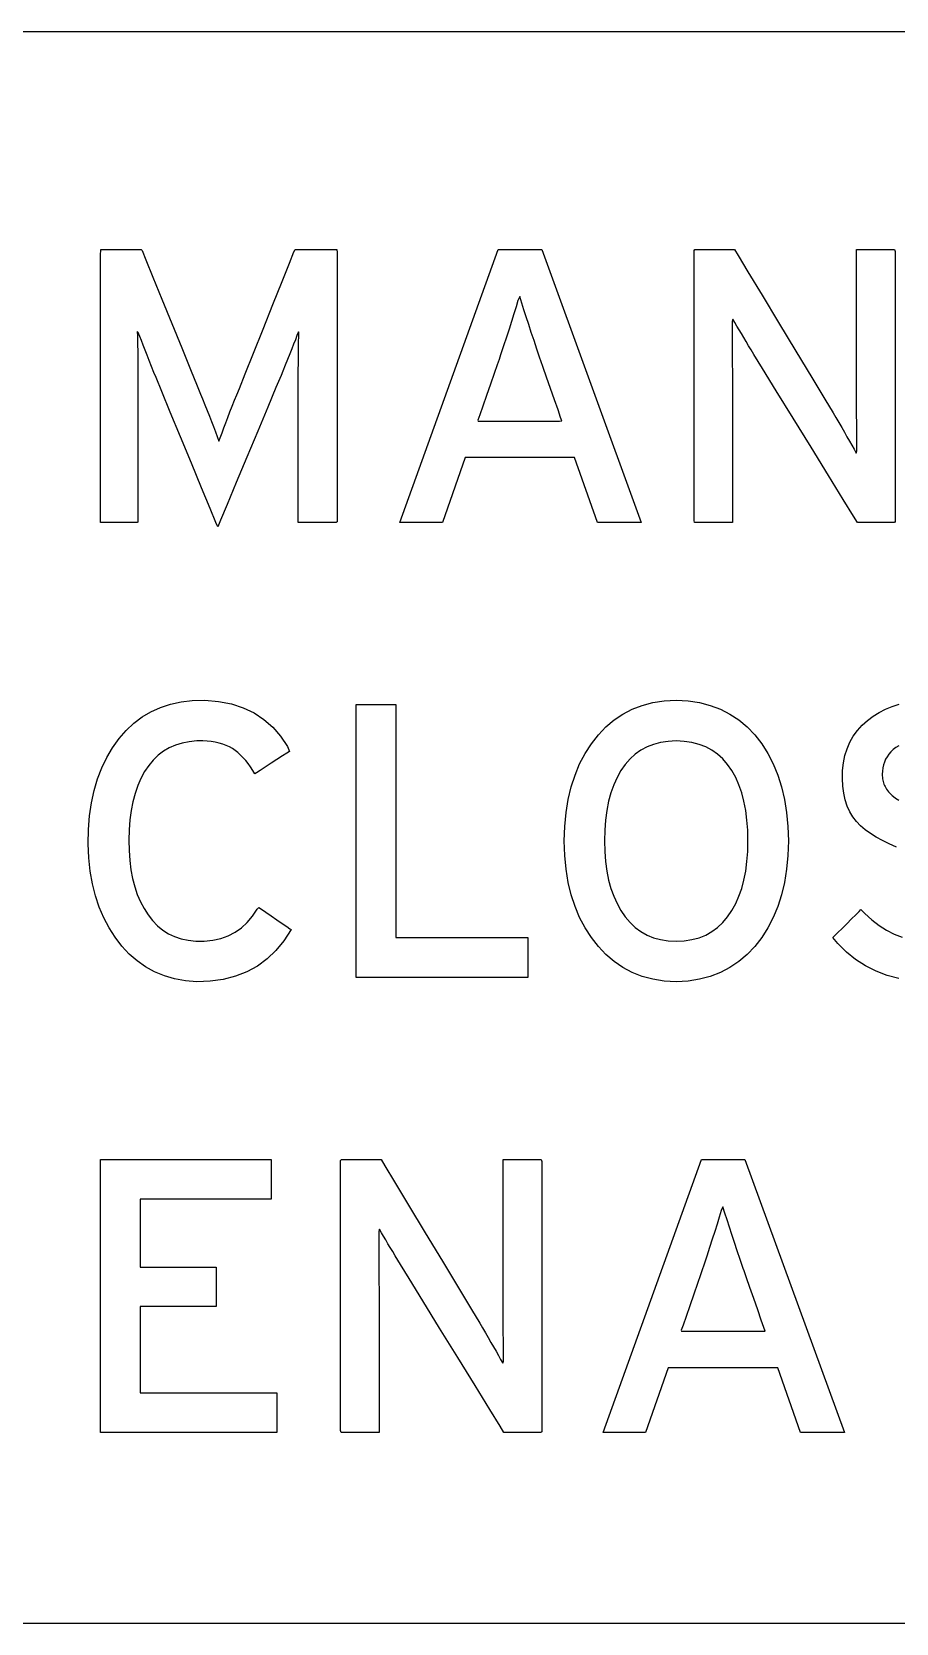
# Model space of a CAD drawing. Extents: x 1 to 47.7, y 0.2 to 35.
# Drawn here: x 15.507 to 15.876, y 10.034 to 10.714 of the extents above; entities that cross this region are included whole.
import ezdxf

# ---------------------------------------------------------------- set-up
doc = ezdxf.new("R2010")
doc.units = 0
doc.header["$MEASUREMENT"] = 0
doc.layers.add('4_2__4U__FRONT_PANEL_W_24_', color=7, linetype='CONTINUOUS')
doc.layers.add('5_1___24__TARGET_LEDS___12', color=7, linetype='CONTINUOUS')

msp = doc.modelspace()

# ---------------------------------------------------------------- linework, layer by layer
at = {"layer": '4_2__4U__FRONT_PANEL_W_24_'}
for points in [[(15.95436, 10.71441), (15.75661, 10.71441), (15.54737, 10.71441), (15.34675, 10.71441)], [(15.74881, 10.50479), (15.73904, 10.53247), (15.69233, 10.53247), (15.68264, 10.50479), (15.6645, 10.50479), (15.70649, 10.62141), (15.72504, 10.62141), (15.76752, 10.50479), (15.74881, 10.50479)], [(15.64587, 10.31035), (15.64587, 10.42697), (15.66277, 10.42697), (15.66277, 10.32743), (15.71913, 10.32743), (15.71913, 10.31035), (15.64587, 10.31035)], [(15.87657, 10.36607), (15.87344, 10.36743), (15.87053, 10.36885), (15.86785, 10.37033), (15.86541, 10.37188), (15.8632, 10.37348), (15.8612, 10.37513), (15.85943, 10.37693), (15.85789, 10.37894), (15.85657, 10.38116), (15.85548, 10.38359), (15.85462, 10.38622), (15.85399, 10.38907), (15.85358, 10.39212), (15.8534, 10.39537), (15.85349, 10.39878), (15.85385, 10.40205), (15.8545, 10.40515), (15.85541, 10.40808), (15.8566, 10.41084), (15.85807, 10.41343), (15.85981, 10.41585), (15.86182, 10.4181), (15.86411, 10.42018), (15.86652, 10.42199), (15.86907, 10.42358), (15.87177, 10.42496), (15.87461, 10.42613), (15.8776, 10.4271)], [(15.87746, 10.40932), (15.87622, 10.40857), (15.87511, 10.40773), (15.87413, 10.40677), (15.87326, 10.40575), (15.87251, 10.40469), (15.87188, 10.40357), (15.87136, 10.40239), (15.87096, 10.40117), (15.87068, 10.39989), (15.87051, 10.39856), (15.87046, 10.39721), (15.87047, 10.39654), (15.87052, 10.39588), (15.87059, 10.39525), (15.87069, 10.39464), (15.87083, 10.39405), (15.87098, 10.39348), (15.87117, 10.39293), (15.87139, 10.39241), (15.87163, 10.39189), (15.87191, 10.39134), (15.87224, 10.3908), (15.87262, 10.39026), (15.87305, 10.38973), (15.87352, 10.3892), (15.87404, 10.38868), (15.8746, 10.38817), (15.87521, 10.38766), (15.87613, 10.38699), (15.87756, 10.38607)], [(15.87755, 10.30986), (15.87253, 10.31121), (15.86778, 10.31303), (15.86329, 10.3153), (15.85907, 10.31802), (15.85512, 10.3212), (15.85144, 10.32484), (15.84936, 10.32739), (15.8501, 10.32812), (15.85148, 10.3295), (15.85329, 10.3313), (15.85532, 10.33332), (15.85735, 10.33535), (15.85918, 10.33717), (15.86058, 10.33857), (15.86135, 10.33934), (15.86307, 10.3377), (15.86602, 10.33497), (15.86909, 10.33258), (15.87227, 10.33054), (15.87557, 10.32885), (15.87899, 10.32751)], [(15.53674, 10.11591), (15.53674, 10.23252), (15.60952, 10.23252), (15.60952, 10.2156), (15.55364, 10.2156), (15.55364, 10.18662), (15.5861, 10.18662), (15.5861, 10.1697), (15.55364, 10.1697), (15.55364, 10.13283), (15.61197, 10.13283), (15.61197, 10.11591), (15.53674, 10.11591)], [(15.83556, 10.11591), (15.82579, 10.14358), (15.77908, 10.14358), (15.7694, 10.11591), (15.75125, 10.11591), (15.79324, 10.23252), (15.81179, 10.23252), (15.85428, 10.11591), (15.83556, 10.11591)], [(15.43039, 10.03445), (15.63716, 10.03445), (15.84394, 10.03445), (15.94105, 10.03445)]]:
    msp.add_lwpolyline(points, dxfattribs=at)
for points in [[(15.62112, 10.50475), (15.62112, 10.50697), (15.62112, 10.5129), (15.62112, 10.52144), (15.62112, 10.53151), (15.62112, 10.542), (15.62112, 10.55183), (15.62112, 10.55989), (15.62112, 10.56509), (15.62112, 10.56711), (15.62113, 10.56995), (15.62114, 10.57266), (15.62116, 10.57523), (15.6212, 10.57766), (15.62124, 10.57995), (15.62128, 10.5821), (15.62134, 10.58412), (15.62141, 10.58599), (15.62119, 10.58628), (15.62056, 10.58464), (15.61987, 10.58286), (15.61912, 10.58095), (15.61832, 10.57892), (15.61746, 10.57675), (15.61655, 10.57445), (15.61557, 10.57202), (15.61455, 10.56947), (15.61374, 10.5675), (15.6116, 10.56238), (15.60813, 10.55409), (15.60382, 10.54378), (15.59916, 10.53264), (15.59464, 10.52182), (15.59074, 10.51249), (15.58795, 10.50581), (15.58675, 10.50295), (15.58596, 10.50481), (15.58351, 10.51074), (15.57986, 10.51958), (15.57548, 10.53017), (15.57087, 10.54134), (15.56649, 10.55193), (15.56284, 10.56077), (15.56039, 10.5667), (15.55949, 10.56888), (15.55846, 10.57147), (15.55749, 10.57392), (15.55657, 10.57625), (15.5557, 10.57845), (15.55488, 10.58051), (15.55412, 10.58245), (15.55341, 10.58425), (15.55275, 10.58593), (15.55237, 10.58639), (15.55243, 10.58454), (15.55249, 10.58256), (15.55254, 10.58044), (15.55258, 10.57818), (15.55262, 10.57578), (15.55264, 10.57325), (15.55266, 10.57057), (15.55267, 10.56775), (15.55267, 10.56574), (15.55267, 10.56133), (15.55267, 10.55381), (15.55267, 10.54428), (15.55267, 10.53384), (15.55267, 10.52359), (15.55267, 10.51461), (15.55267, 10.508), (15.55267, 10.50486), (15.55231, 10.50475), (15.55097, 10.50475), (15.54889, 10.50475), (15.54636, 10.50475), (15.54365, 10.50475), (15.54105, 10.50475), (15.53885, 10.50475), (15.53732, 10.50475), (15.53674, 10.50475), (15.53674, 10.50894), (15.53674, 10.52016), (15.53674, 10.53631), (15.53674, 10.55535), (15.53674, 10.57518), (15.53674, 10.59376), (15.53674, 10.60899), (15.53674, 10.61883), (15.53678, 10.62141), (15.53767, 10.62141), (15.53954, 10.62141), (15.54208, 10.62141), (15.54499, 10.62141), (15.54794, 10.62141), (15.55064, 10.62141), (15.55277, 10.62141), (15.55403, 10.62141), (15.55441, 10.62095), (15.55605, 10.61692), (15.55902, 10.60964), (15.56285, 10.60022), (15.56711, 10.58975), (15.57134, 10.57935), (15.5751, 10.57011), (15.57794, 10.56314), (15.5794, 10.55953), (15.58023, 10.55756), (15.58126, 10.55504), (15.58225, 10.5526), (15.58319, 10.55023), (15.58408, 10.54793), (15.58492, 10.54571), (15.58572, 10.54355), (15.58646, 10.54147), (15.58715, 10.53946), (15.58783, 10.54098), (15.58856, 10.54303), (15.58934, 10.54515), (15.59016, 10.54735), (15.59103, 10.54963), (15.59195, 10.55199), (15.59291, 10.55444), (15.59392, 10.55696), (15.59487, 10.5593), (15.59595, 10.56201), (15.59848, 10.56833), (15.60201, 10.57716), (15.6061, 10.5874), (15.61031, 10.59794), (15.6142, 10.60769), (15.61734, 10.61554), (15.61928, 10.62039), (15.61976, 10.62141), (15.6208, 10.62141), (15.62283, 10.62141), (15.62551, 10.62141), (15.62852, 10.62141), (15.63156, 10.62141), (15.63429, 10.62141), (15.63641, 10.62141), (15.63757, 10.62141), (15.63771, 10.62007), (15.63771, 10.61172), (15.63771, 10.5975), (15.63771, 10.57949), (15.63771, 10.55976), (15.63771, 10.54037), (15.63771, 10.52339), (15.63771, 10.5109), (15.63771, 10.50497), (15.63734, 10.50475), (15.63594, 10.50475), (15.63378, 10.50475), (15.63114, 10.50475), (15.62832, 10.50475), (15.62561, 10.50475), (15.62331, 10.50475), (15.62172, 10.50475)], [(15.85981, 10.50479), (15.85817, 10.50746), (15.85378, 10.51458), (15.84747, 10.52483), (15.84006, 10.53688), (15.83235, 10.5494), (15.82516, 10.56107), (15.81932, 10.57056), (15.81564, 10.57655), (15.81446, 10.57847), (15.81337, 10.5803), (15.81231, 10.58208), (15.81128, 10.5838), (15.81029, 10.58547), (15.80934, 10.5871), (15.80842, 10.58867), (15.80753, 10.59018), (15.80668, 10.59165), (15.80633, 10.5907), (15.80633, 10.5879), (15.80634, 10.585), (15.80636, 10.58202), (15.80637, 10.57894), (15.8064, 10.57578), (15.80642, 10.57253), (15.80645, 10.56918), (15.80649, 10.56575), (15.80649, 10.56361), (15.80649, 10.55819), (15.80649, 10.55002), (15.80649, 10.5402), (15.80649, 10.52984), (15.80649, 10.52003), (15.80649, 10.51186), (15.80649, 10.50643), (15.80648, 10.50479), (15.80572, 10.50479), (15.804, 10.50479), (15.80163, 10.50479), (15.79889, 10.50479), (15.79609, 10.50479), (15.79352, 10.50479), (15.79149, 10.50479), (15.79028, 10.50479), (15.79008, 10.50561), (15.79008, 10.51317), (15.79008, 10.52692), (15.79008, 10.54475), (15.79008, 10.56454), (15.79008, 10.58418), (15.79008, 10.60155), (15.79008, 10.61455), (15.79008, 10.62104), (15.79041, 10.62141), (15.79182, 10.62141), (15.79406, 10.62141), (15.79681, 10.62141), (15.79976, 10.62141), (15.80261, 10.62141), (15.80502, 10.62141), (15.8067, 10.62141), (15.80733, 10.62141), (15.8089, 10.61882), (15.81308, 10.61189), (15.8191, 10.60191), (15.82617, 10.59019), (15.83352, 10.578), (15.84037, 10.56665), (15.84594, 10.55741), (15.84946, 10.55159), (15.85064, 10.5496), (15.85191, 10.54743), (15.85312, 10.54534), (15.85427, 10.54333), (15.85538, 10.54139), (15.85643, 10.53952), (15.85744, 10.53773), (15.85839, 10.53602), (15.85929, 10.53438), (15.85964, 10.53531), (15.8596, 10.5382), (15.85957, 10.54118), (15.85955, 10.54423), (15.85953, 10.54737), (15.85951, 10.55058), (15.85951, 10.55388), (15.8595, 10.55726), (15.8595, 10.56072), (15.8595, 10.56286), (15.8595, 10.56826), (15.8595, 10.57639), (15.8595, 10.58616), (15.8595, 10.59648), (15.8595, 10.60625), (15.8595, 10.61438), (15.8595, 10.61978), (15.85951, 10.62141), (15.86027, 10.62141), (15.86199, 10.62141), (15.86436, 10.62141), (15.8671, 10.62141), (15.8699, 10.62141), (15.87247, 10.62141), (15.8745, 10.62141), (15.87571, 10.62141), (15.87591, 10.62059), (15.87591, 10.61304), (15.87591, 10.59929), (15.87591, 10.58146), (15.87591, 10.56167), (15.87591, 10.54203), (15.87591, 10.52466), (15.87591, 10.51166), (15.87591, 10.50516), (15.8756, 10.50479), (15.87428, 10.50479), (15.8722, 10.50479), (15.86963, 10.50479), (15.86687, 10.50479), (15.86422, 10.50479), (15.86196, 10.50479), (15.8604, 10.50479)], [(15.72431, 10.57494), (15.72301, 10.57878), (15.72178, 10.58246), (15.7206, 10.58598), (15.71949, 10.58935), (15.71845, 10.59256), (15.71746, 10.59562), (15.71654, 10.59852), (15.71569, 10.60128), (15.71491, 10.59967), (15.71408, 10.59685), (15.71317, 10.59386), (15.71219, 10.5907), (15.71113, 10.58737), (15.71, 10.58387), (15.70879, 10.5802), (15.70751, 10.57636), (15.70684, 10.57437), (15.70606, 10.57213), (15.70477, 10.56843), (15.70318, 10.56386), (15.70149, 10.559), (15.69991, 10.55443), (15.69862, 10.55074), (15.69784, 10.54849), (15.69795, 10.54808), (15.70049, 10.54808), (15.70514, 10.54808), (15.71112, 10.54808), (15.71766, 10.54808), (15.72395, 10.54808), (15.72923, 10.54808), (15.73271, 10.54808), (15.73365, 10.54813), (15.73313, 10.54964), (15.73201, 10.55285), (15.73051, 10.55716), (15.72882, 10.562), (15.72715, 10.56679), (15.72571, 10.57093), (15.72469, 10.57384)], [(15.61804, 10.33078), (15.61499, 10.32605), (15.61158, 10.32188), (15.6078, 10.31827), (15.60366, 10.31523), (15.59916, 10.31275), (15.5943, 10.31084), (15.58908, 10.30949), (15.58349, 10.3087), (15.57782, 10.30852), (15.57294, 10.30894), (15.56831, 10.30978), (15.56393, 10.31105), (15.5598, 10.31274), (15.55593, 10.31486), (15.55231, 10.3174), (15.54894, 10.32037), (15.54583, 10.32376), (15.54293, 10.32751), (15.54031, 10.33151), (15.53803, 10.33579), (15.53608, 10.34036), (15.53447, 10.34522), (15.5332, 10.35035), (15.53226, 10.35577), (15.53165, 10.36148), (15.53139, 10.36747), (15.53151, 10.37356), (15.53198, 10.37939), (15.53278, 10.38494), (15.53392, 10.39021), (15.5354, 10.3952), (15.53721, 10.39992), (15.53936, 10.40436), (15.54184, 10.40852), (15.54465, 10.41241), (15.54767, 10.41591), (15.55093, 10.419), (15.55445, 10.42167), (15.55822, 10.42391), (15.56225, 10.42574), (15.56652, 10.42715), (15.57105, 10.42813), (15.57583, 10.4287), (15.58121, 10.4288), (15.58711, 10.42829), (15.59258, 10.42722), (15.59763, 10.42559), (15.60225, 10.4234), (15.60645, 10.42064), (15.61023, 10.41733), (15.61358, 10.41345), (15.61651, 10.409), (15.61736, 10.40694), (15.61624, 10.40622), (15.61437, 10.40501), (15.61203, 10.4035), (15.60947, 10.40185), (15.60698, 10.40025), (15.60483, 10.39885), (15.60327, 10.39785), (15.60259, 10.39741), (15.60174, 10.39879), (15.60074, 10.40031), (15.59972, 10.40172), (15.59867, 10.40304), (15.59759, 10.40426), (15.59649, 10.40539), (15.59536, 10.40642), (15.5942, 10.40736), (15.59301, 10.40819), (15.5917, 10.4089), (15.59031, 10.40952), (15.58884, 10.41006), (15.58729, 10.4105), (15.58566, 10.41086), (15.58395, 10.41114), (15.58216, 10.41132), (15.5803, 10.41142), (15.5778, 10.41139), (15.57457, 10.4111), (15.57153, 10.41051), (15.56868, 10.40964), (15.56602, 10.40847), (15.56354, 10.40702), (15.56126, 10.40528), (15.55916, 10.40325), (15.55725, 10.40094), (15.5555, 10.39831), (15.55393, 10.39543), (15.55257, 10.39233), (15.55142, 10.389), (15.55047, 10.38545), (15.54973, 10.38167), (15.5492, 10.37768), (15.54888, 10.37345), (15.54876, 10.369), (15.54885, 10.36458), (15.54915, 10.36037), (15.54965, 10.35639), (15.55036, 10.35263), (15.55128, 10.34908), (15.5524, 10.34576), (15.55374, 10.34266), (15.55527, 10.33977), (15.55701, 10.33709), (15.55889, 10.33462), (15.56097, 10.33246), (15.56323, 10.3306), (15.56568, 10.32905), (15.56831, 10.32781), (15.57114, 10.32687), (15.57416, 10.32625), (15.57736, 10.32593), (15.58093, 10.32593), (15.58459, 10.3263), (15.588, 10.32705), (15.59118, 10.32819), (15.59412, 10.3297), (15.59683, 10.3316), (15.59929, 10.33389), (15.60151, 10.33655), (15.6035, 10.3396), (15.60427, 10.34029), (15.60543, 10.33949), (15.60726, 10.33822), (15.6095, 10.33668), (15.6119, 10.33502), (15.61421, 10.33343), (15.61617, 10.33207), (15.61753, 10.33113)], [(15.83034, 10.3687), (15.83013, 10.36249), (15.82958, 10.35658), (15.82868, 10.35098), (15.82744, 10.34567), (15.82585, 10.34066), (15.82392, 10.33595), (15.82164, 10.33154), (15.81901, 10.32743), (15.81603, 10.32359), (15.81274, 10.32013), (15.80919, 10.31712), (15.80538, 10.31456), (15.80131, 10.31245), (15.79698, 10.31078), (15.79239, 10.30957), (15.78753, 10.3088), (15.78242, 10.30848), (15.77734, 10.3088), (15.77253, 10.30957), (15.76798, 10.31078), (15.7637, 10.31245), (15.75969, 10.31456), (15.75594, 10.31712), (15.75246, 10.32013), (15.74924, 10.32359), (15.74626, 10.32743), (15.74357, 10.33154), (15.74124, 10.33595), (15.73926, 10.34066), (15.73763, 10.34567), (15.73636, 10.35098), (15.73544, 10.35658), (15.73487, 10.36249), (15.73466, 10.3687), (15.73487, 10.37491), (15.73544, 10.38083), (15.73636, 10.38645), (15.73763, 10.39179), (15.73926, 10.39683), (15.74124, 10.40157), (15.74357, 10.40603), (15.74626, 10.41019), (15.74924, 10.41403), (15.75246, 10.41743), (15.75594, 10.42039), (15.75969, 10.42291), (15.7637, 10.42498), (15.76798, 10.42661), (15.77253, 10.4278), (15.77734, 10.42854), (15.78242, 10.42884), (15.78753, 10.42854), (15.79239, 10.4278), (15.79698, 10.42661), (15.80131, 10.42498), (15.80538, 10.42291), (15.80919, 10.42039), (15.81274, 10.41743), (15.81603, 10.41403), (15.81901, 10.41019), (15.82164, 10.40603), (15.82392, 10.40157), (15.82585, 10.39683), (15.82744, 10.39179), (15.82868, 10.38645), (15.82958, 10.38083), (15.83013, 10.37491)], [(15.81311, 10.3687), (15.813, 10.37328), (15.81268, 10.37763), (15.81215, 10.38174), (15.8114, 10.38561), (15.81044, 10.38924), (15.80926, 10.39264), (15.80787, 10.3958), (15.80626, 10.39873), (15.80443, 10.40137), (15.80239, 10.4037), (15.80015, 10.40572), (15.7977, 10.40743), (15.79505, 10.40884), (15.7922, 10.40995), (15.78914, 10.41075), (15.78588, 10.41124), (15.78242, 10.41143), (15.77902, 10.41124), (15.77583, 10.41075), (15.77282, 10.40995), (15.77001, 10.40884), (15.7674, 10.40743), (15.76498, 10.40572), (15.76275, 10.4037), (15.76072, 10.40137), (15.75888, 10.39873), (15.75724, 10.3958), (15.75582, 10.39264), (15.75462, 10.38924), (15.75363, 10.38561), (15.75287, 10.38174), (15.75232, 10.37763), (15.75199, 10.37328), (15.75189, 10.3687), (15.75199, 10.36417), (15.75232, 10.35988), (15.75287, 10.35582), (15.75363, 10.35199), (15.75462, 10.34839), (15.75582, 10.34502), (15.75724, 10.34189), (15.75888, 10.33899), (15.76072, 10.33629), (15.76275, 10.33385), (15.76498, 10.33174), (15.7674, 10.32995), (15.77001, 10.32849), (15.77282, 10.32735), (15.77583, 10.32654), (15.77902, 10.32605), (15.78242, 10.32589), (15.78588, 10.32605), (15.78914, 10.32654), (15.7922, 10.32735), (15.79505, 10.32849), (15.7977, 10.32995), (15.80015, 10.33174), (15.80239, 10.33385), (15.80443, 10.33629), (15.80626, 10.33899), (15.80787, 10.34189), (15.80926, 10.34502), (15.81044, 10.34839), (15.8114, 10.35199), (15.81215, 10.35582), (15.81268, 10.35988), (15.813, 10.36417)], [(15.70893, 10.11591), (15.70729, 10.11857), (15.7029, 10.1257), (15.69659, 10.13594), (15.68918, 10.14799), (15.68147, 10.16051), (15.67428, 10.17218), (15.66844, 10.18167), (15.66476, 10.18766), (15.66358, 10.18958), (15.66249, 10.19141), (15.66143, 10.19319), (15.6604, 10.19491), (15.65941, 10.19659), (15.65846, 10.19821), (15.65754, 10.19978), (15.65665, 10.2013), (15.6558, 10.20276), (15.65545, 10.20181), (15.65546, 10.19901), (15.65546, 10.19611), (15.65548, 10.19313), (15.65549, 10.19006), (15.65552, 10.18689), (15.65554, 10.18364), (15.65557, 10.18029), (15.65561, 10.17686), (15.65561, 10.17472), (15.65561, 10.1693), (15.65561, 10.16113), (15.65561, 10.15132), (15.65561, 10.14095), (15.65561, 10.13114), (15.65561, 10.12297), (15.65561, 10.11755), (15.6556, 10.11591), (15.65484, 10.11591), (15.65312, 10.11591), (15.65075, 10.11591), (15.64801, 10.11591), (15.64521, 10.11591), (15.64264, 10.11591), (15.64061, 10.11591), (15.6394, 10.11591), (15.6392, 10.11672), (15.6392, 10.12428), (15.6392, 10.13803), (15.6392, 10.15586), (15.6392, 10.17565), (15.6392, 10.19529), (15.6392, 10.21266), (15.6392, 10.22566), (15.6392, 10.23216), (15.63953, 10.23252), (15.64094, 10.23252), (15.64318, 10.23252), (15.64593, 10.23252), (15.64889, 10.23252), (15.65173, 10.23252), (15.65414, 10.23252), (15.65582, 10.23252), (15.65645, 10.23252), (15.65802, 10.22993), (15.6622, 10.223), (15.66822, 10.21302), (15.67529, 10.2013), (15.68264, 10.18911), (15.68949, 10.17776), (15.69506, 10.16852), (15.69858, 10.1627), (15.69977, 10.16071), (15.70103, 10.15854), (15.70224, 10.15645), (15.70339, 10.15444), (15.7045, 10.1525), (15.70555, 10.15063), (15.70656, 10.14885), (15.70751, 10.14713), (15.70841, 10.14549), (15.70876, 10.14642), (15.70872, 10.14932), (15.70869, 10.15229), (15.70867, 10.15534), (15.70865, 10.15848), (15.70864, 10.1617), (15.70863, 10.16499), (15.70862, 10.16837), (15.70862, 10.17184), (15.70862, 10.17397), (15.70862, 10.17937), (15.70862, 10.1875), (15.70862, 10.19727), (15.70862, 10.20759), (15.70862, 10.21736), (15.70862, 10.22549), (15.70862, 10.23089), (15.70863, 10.23252), (15.70939, 10.23252), (15.71111, 10.23252), (15.71348, 10.23252), (15.71622, 10.23252), (15.71902, 10.23252), (15.72159, 10.23252), (15.72362, 10.23252), (15.72483, 10.23252), (15.72503, 10.23171), (15.72503, 10.22415), (15.72503, 10.2104), (15.72503, 10.19257), (15.72503, 10.17278), (15.72503, 10.15314), (15.72503, 10.13577), (15.72503, 10.12277), (15.72503, 10.11627), (15.72472, 10.11591), (15.72341, 10.11591), (15.72132, 10.11591), (15.71875, 10.11591), (15.71599, 10.11591), (15.71334, 10.11591), (15.71108, 10.11591), (15.70952, 10.11591)], [(15.81106, 10.18606), (15.80976, 10.18989), (15.80853, 10.19357), (15.80736, 10.19709), (15.80625, 10.20046), (15.8052, 10.20367), (15.80422, 10.20673), (15.8033, 10.20964), (15.80244, 10.21239), (15.80166, 10.21078), (15.80083, 10.20796), (15.79992, 10.20497), (15.79894, 10.20181), (15.79788, 10.19848), (15.79675, 10.19498), (15.79554, 10.19131), (15.79426, 10.18748), (15.79359, 10.18548), (15.79281, 10.18324), (15.79152, 10.17954), (15.78993, 10.17497), (15.78825, 10.17011), (15.78666, 10.16554), (15.78537, 10.16185), (15.78459, 10.1596), (15.7847, 10.15919), (15.78724, 10.15919), (15.79189, 10.15919), (15.79787, 10.15919), (15.80441, 10.15919), (15.8107, 10.15919), (15.81598, 10.15919), (15.81946, 10.15919), (15.8204, 10.15924), (15.81988, 10.16075), (15.81876, 10.16396), (15.81726, 10.16827), (15.81557, 10.17312), (15.8139, 10.1779), (15.81246, 10.18204), (15.81145, 10.18495)]]:
    msp.add_lwpolyline(points, close=True, dxfattribs=at)
at = {"layer": '5_1___24__TARGET_LEDS___12'}
for points in [[(15.95436, 10.71441), (15.75661, 10.71441), (15.54737, 10.71441), (15.34675, 10.71441)], [(15.74881, 10.50479), (15.73904, 10.53247), (15.69233, 10.53247), (15.68264, 10.50479), (15.6645, 10.50479), (15.70649, 10.62141), (15.72504, 10.62141), (15.76752, 10.50479), (15.74881, 10.50479)], [(15.64587, 10.31035), (15.64587, 10.42697), (15.66277, 10.42697), (15.66277, 10.32743), (15.71913, 10.32743), (15.71913, 10.31035), (15.64587, 10.31035)], [(15.87657, 10.36607), (15.87344, 10.36743), (15.87053, 10.36885), (15.86785, 10.37033), (15.86541, 10.37188), (15.8632, 10.37348), (15.8612, 10.37513), (15.85943, 10.37693), (15.85789, 10.37894), (15.85657, 10.38116), (15.85548, 10.38359), (15.85462, 10.38622), (15.85399, 10.38907), (15.85358, 10.39212), (15.8534, 10.39537), (15.85349, 10.39878), (15.85385, 10.40205), (15.8545, 10.40515), (15.85541, 10.40808), (15.8566, 10.41084), (15.85807, 10.41343), (15.85981, 10.41585), (15.86182, 10.4181), (15.86411, 10.42018), (15.86652, 10.42199), (15.86907, 10.42358), (15.87177, 10.42496), (15.87461, 10.42613), (15.8776, 10.4271)], [(15.87746, 10.40932), (15.87622, 10.40857), (15.87511, 10.40773), (15.87413, 10.40677), (15.87326, 10.40575), (15.87251, 10.40469), (15.87188, 10.40357), (15.87136, 10.40239), (15.87096, 10.40117), (15.87068, 10.39989), (15.87051, 10.39856), (15.87046, 10.39721), (15.87047, 10.39654), (15.87052, 10.39588), (15.87059, 10.39525), (15.87069, 10.39464), (15.87083, 10.39405), (15.87098, 10.39348), (15.87117, 10.39293), (15.87139, 10.39241), (15.87163, 10.39189), (15.87191, 10.39134), (15.87224, 10.3908), (15.87262, 10.39026), (15.87305, 10.38973), (15.87352, 10.3892), (15.87404, 10.38868), (15.8746, 10.38817), (15.87521, 10.38766), (15.87613, 10.38699), (15.87756, 10.38607)], [(15.87755, 10.30986), (15.87253, 10.31121), (15.86778, 10.31303), (15.86329, 10.3153), (15.85907, 10.31802), (15.85512, 10.3212), (15.85144, 10.32484), (15.84936, 10.32739), (15.8501, 10.32812), (15.85148, 10.3295), (15.85329, 10.3313), (15.85532, 10.33332), (15.85735, 10.33535), (15.85918, 10.33717), (15.86058, 10.33857), (15.86135, 10.33934), (15.86307, 10.3377), (15.86602, 10.33497), (15.86909, 10.33258), (15.87227, 10.33054), (15.87557, 10.32885), (15.87899, 10.32751)], [(15.53674, 10.11591), (15.53674, 10.23252), (15.60952, 10.23252), (15.60952, 10.2156), (15.55364, 10.2156), (15.55364, 10.18662), (15.5861, 10.18662), (15.5861, 10.1697), (15.55364, 10.1697), (15.55364, 10.13283), (15.61197, 10.13283), (15.61197, 10.11591), (15.53674, 10.11591)], [(15.83556, 10.11591), (15.82579, 10.14358), (15.77908, 10.14358), (15.7694, 10.11591), (15.75125, 10.11591), (15.79324, 10.23252), (15.81179, 10.23252), (15.85428, 10.11591), (15.83556, 10.11591)], [(15.43039, 10.03445), (15.63716, 10.03445), (15.84394, 10.03445), (15.94105, 10.03445)]]:
    msp.add_lwpolyline(points, dxfattribs=at)
for points in [[(15.62112, 10.50475), (15.62112, 10.50697), (15.62112, 10.5129), (15.62112, 10.52144), (15.62112, 10.53151), (15.62112, 10.542), (15.62112, 10.55183), (15.62112, 10.55989), (15.62112, 10.56509), (15.62112, 10.56711), (15.62113, 10.56995), (15.62114, 10.57266), (15.62116, 10.57523), (15.6212, 10.57766), (15.62124, 10.57995), (15.62128, 10.5821), (15.62134, 10.58412), (15.62141, 10.58599), (15.62119, 10.58628), (15.62056, 10.58464), (15.61987, 10.58286), (15.61912, 10.58095), (15.61832, 10.57892), (15.61746, 10.57675), (15.61655, 10.57445), (15.61557, 10.57202), (15.61455, 10.56947), (15.61374, 10.5675), (15.6116, 10.56238), (15.60813, 10.55409), (15.60382, 10.54378), (15.59916, 10.53264), (15.59464, 10.52182), (15.59074, 10.51249), (15.58795, 10.50581), (15.58675, 10.50295), (15.58596, 10.50481), (15.58351, 10.51074), (15.57986, 10.51958), (15.57548, 10.53017), (15.57087, 10.54134), (15.56649, 10.55193), (15.56284, 10.56077), (15.56039, 10.5667), (15.55949, 10.56888), (15.55846, 10.57147), (15.55749, 10.57392), (15.55657, 10.57625), (15.5557, 10.57845), (15.55488, 10.58051), (15.55412, 10.58245), (15.55341, 10.58425), (15.55275, 10.58593), (15.55237, 10.58639), (15.55243, 10.58454), (15.55249, 10.58256), (15.55254, 10.58044), (15.55258, 10.57818), (15.55262, 10.57578), (15.55264, 10.57325), (15.55266, 10.57057), (15.55267, 10.56775), (15.55267, 10.56574), (15.55267, 10.56133), (15.55267, 10.55381), (15.55267, 10.54428), (15.55267, 10.53384), (15.55267, 10.52359), (15.55267, 10.51461), (15.55267, 10.508), (15.55267, 10.50486), (15.55231, 10.50475), (15.55097, 10.50475), (15.54889, 10.50475), (15.54636, 10.50475), (15.54365, 10.50475), (15.54105, 10.50475), (15.53885, 10.50475), (15.53732, 10.50475), (15.53674, 10.50475), (15.53674, 10.50894), (15.53674, 10.52016), (15.53674, 10.53631), (15.53674, 10.55535), (15.53674, 10.57518), (15.53674, 10.59376), (15.53674, 10.60899), (15.53674, 10.61883), (15.53678, 10.62141), (15.53767, 10.62141), (15.53954, 10.62141), (15.54208, 10.62141), (15.54499, 10.62141), (15.54794, 10.62141), (15.55064, 10.62141), (15.55277, 10.62141), (15.55403, 10.62141), (15.55441, 10.62095), (15.55605, 10.61692), (15.55902, 10.60964), (15.56285, 10.60022), (15.56711, 10.58975), (15.57134, 10.57935), (15.5751, 10.57011), (15.57794, 10.56314), (15.5794, 10.55953), (15.58023, 10.55756), (15.58126, 10.55504), (15.58225, 10.5526), (15.58319, 10.55023), (15.58408, 10.54793), (15.58492, 10.54571), (15.58572, 10.54355), (15.58646, 10.54147), (15.58715, 10.53946), (15.58783, 10.54098), (15.58856, 10.54303), (15.58934, 10.54515), (15.59016, 10.54735), (15.59103, 10.54963), (15.59195, 10.55199), (15.59291, 10.55444), (15.59392, 10.55696), (15.59487, 10.5593), (15.59595, 10.56201), (15.59848, 10.56833), (15.60201, 10.57716), (15.6061, 10.5874), (15.61031, 10.59794), (15.6142, 10.60769), (15.61734, 10.61554), (15.61928, 10.62039), (15.61976, 10.62141), (15.6208, 10.62141), (15.62283, 10.62141), (15.62551, 10.62141), (15.62852, 10.62141), (15.63156, 10.62141), (15.63429, 10.62141), (15.63641, 10.62141), (15.63757, 10.62141), (15.63771, 10.62007), (15.63771, 10.61172), (15.63771, 10.5975), (15.63771, 10.57949), (15.63771, 10.55976), (15.63771, 10.54037), (15.63771, 10.52339), (15.63771, 10.5109), (15.63771, 10.50497), (15.63734, 10.50475), (15.63594, 10.50475), (15.63378, 10.50475), (15.63114, 10.50475), (15.62832, 10.50475), (15.62561, 10.50475), (15.62331, 10.50475), (15.62172, 10.50475)], [(15.85981, 10.50479), (15.85817, 10.50746), (15.85378, 10.51458), (15.84747, 10.52483), (15.84006, 10.53688), (15.83235, 10.5494), (15.82516, 10.56107), (15.81932, 10.57056), (15.81564, 10.57655), (15.81446, 10.57847), (15.81337, 10.5803), (15.81231, 10.58208), (15.81128, 10.5838), (15.81029, 10.58547), (15.80934, 10.5871), (15.80842, 10.58867), (15.80753, 10.59018), (15.80668, 10.59165), (15.80633, 10.5907), (15.80633, 10.5879), (15.80634, 10.585), (15.80636, 10.58202), (15.80637, 10.57894), (15.8064, 10.57578), (15.80642, 10.57253), (15.80645, 10.56918), (15.80649, 10.56575), (15.80649, 10.56361), (15.80649, 10.55819), (15.80649, 10.55002), (15.80649, 10.5402), (15.80649, 10.52984), (15.80649, 10.52003), (15.80649, 10.51186), (15.80649, 10.50643), (15.80648, 10.50479), (15.80572, 10.50479), (15.804, 10.50479), (15.80163, 10.50479), (15.79889, 10.50479), (15.79609, 10.50479), (15.79352, 10.50479), (15.79149, 10.50479), (15.79028, 10.50479), (15.79008, 10.50561), (15.79008, 10.51317), (15.79008, 10.52692), (15.79008, 10.54475), (15.79008, 10.56454), (15.79008, 10.58418), (15.79008, 10.60155), (15.79008, 10.61455), (15.79008, 10.62104), (15.79041, 10.62141), (15.79182, 10.62141), (15.79406, 10.62141), (15.79681, 10.62141), (15.79976, 10.62141), (15.80261, 10.62141), (15.80502, 10.62141), (15.8067, 10.62141), (15.80733, 10.62141), (15.8089, 10.61882), (15.81308, 10.61189), (15.8191, 10.60191), (15.82617, 10.59019), (15.83352, 10.578), (15.84037, 10.56665), (15.84594, 10.55741), (15.84946, 10.55159), (15.85064, 10.5496), (15.85191, 10.54743), (15.85312, 10.54534), (15.85427, 10.54333), (15.85538, 10.54139), (15.85643, 10.53952), (15.85744, 10.53773), (15.85839, 10.53602), (15.85929, 10.53438), (15.85964, 10.53531), (15.8596, 10.5382), (15.85957, 10.54118), (15.85955, 10.54423), (15.85953, 10.54737), (15.85951, 10.55058), (15.85951, 10.55388), (15.8595, 10.55726), (15.8595, 10.56072), (15.8595, 10.56286), (15.8595, 10.56826), (15.8595, 10.57639), (15.8595, 10.58616), (15.8595, 10.59648), (15.8595, 10.60625), (15.8595, 10.61438), (15.8595, 10.61978), (15.85951, 10.62141), (15.86027, 10.62141), (15.86199, 10.62141), (15.86436, 10.62141), (15.8671, 10.62141), (15.8699, 10.62141), (15.87247, 10.62141), (15.8745, 10.62141), (15.87571, 10.62141), (15.87591, 10.62059), (15.87591, 10.61304), (15.87591, 10.59929), (15.87591, 10.58146), (15.87591, 10.56167), (15.87591, 10.54203), (15.87591, 10.52466), (15.87591, 10.51166), (15.87591, 10.50516), (15.8756, 10.50479), (15.87428, 10.50479), (15.8722, 10.50479), (15.86963, 10.50479), (15.86687, 10.50479), (15.86422, 10.50479), (15.86196, 10.50479), (15.8604, 10.50479)], [(15.72431, 10.57494), (15.72301, 10.57878), (15.72178, 10.58246), (15.7206, 10.58598), (15.71949, 10.58935), (15.71845, 10.59256), (15.71746, 10.59562), (15.71654, 10.59852), (15.71569, 10.60128), (15.71491, 10.59967), (15.71408, 10.59685), (15.71317, 10.59386), (15.71219, 10.5907), (15.71113, 10.58737), (15.71, 10.58387), (15.70879, 10.5802), (15.70751, 10.57636), (15.70684, 10.57437), (15.70606, 10.57213), (15.70477, 10.56843), (15.70318, 10.56386), (15.70149, 10.559), (15.69991, 10.55443), (15.69862, 10.55074), (15.69784, 10.54849), (15.69795, 10.54808), (15.70049, 10.54808), (15.70514, 10.54808), (15.71112, 10.54808), (15.71766, 10.54808), (15.72395, 10.54808), (15.72923, 10.54808), (15.73271, 10.54808), (15.73365, 10.54813), (15.73313, 10.54964), (15.73201, 10.55285), (15.73051, 10.55716), (15.72882, 10.562), (15.72715, 10.56679), (15.72571, 10.57093), (15.72469, 10.57384)], [(15.61804, 10.33078), (15.61499, 10.32605), (15.61158, 10.32188), (15.6078, 10.31827), (15.60366, 10.31523), (15.59916, 10.31275), (15.5943, 10.31084), (15.58908, 10.30949), (15.58349, 10.3087), (15.57782, 10.30852), (15.57294, 10.30894), (15.56831, 10.30978), (15.56393, 10.31105), (15.5598, 10.31274), (15.55593, 10.31486), (15.55231, 10.3174), (15.54894, 10.32037), (15.54583, 10.32376), (15.54293, 10.32751), (15.54031, 10.33151), (15.53803, 10.33579), (15.53608, 10.34036), (15.53447, 10.34522), (15.5332, 10.35035), (15.53226, 10.35577), (15.53165, 10.36148), (15.53139, 10.36747), (15.53151, 10.37356), (15.53198, 10.37939), (15.53278, 10.38494), (15.53392, 10.39021), (15.5354, 10.3952), (15.53721, 10.39992), (15.53936, 10.40436), (15.54184, 10.40852), (15.54465, 10.41241), (15.54767, 10.41591), (15.55093, 10.419), (15.55445, 10.42167), (15.55822, 10.42391), (15.56225, 10.42574), (15.56652, 10.42715), (15.57105, 10.42813), (15.57583, 10.4287), (15.58121, 10.4288), (15.58711, 10.42829), (15.59258, 10.42722), (15.59763, 10.42559), (15.60225, 10.4234), (15.60645, 10.42064), (15.61023, 10.41733), (15.61358, 10.41345), (15.61651, 10.409), (15.61736, 10.40694), (15.61624, 10.40622), (15.61437, 10.40501), (15.61203, 10.4035), (15.60947, 10.40185), (15.60698, 10.40025), (15.60483, 10.39885), (15.60327, 10.39785), (15.60259, 10.39741), (15.60174, 10.39879), (15.60074, 10.40031), (15.59972, 10.40172), (15.59867, 10.40304), (15.59759, 10.40426), (15.59649, 10.40539), (15.59536, 10.40642), (15.5942, 10.40736), (15.59301, 10.40819), (15.5917, 10.4089), (15.59031, 10.40952), (15.58884, 10.41006), (15.58729, 10.4105), (15.58566, 10.41086), (15.58395, 10.41114), (15.58216, 10.41132), (15.5803, 10.41142), (15.5778, 10.41139), (15.57457, 10.4111), (15.57153, 10.41051), (15.56868, 10.40964), (15.56602, 10.40847), (15.56354, 10.40702), (15.56126, 10.40528), (15.55916, 10.40325), (15.55725, 10.40094), (15.5555, 10.39831), (15.55393, 10.39543), (15.55257, 10.39233), (15.55142, 10.389), (15.55047, 10.38545), (15.54973, 10.38167), (15.5492, 10.37768), (15.54888, 10.37345), (15.54876, 10.369), (15.54885, 10.36458), (15.54915, 10.36037), (15.54965, 10.35639), (15.55036, 10.35263), (15.55128, 10.34908), (15.5524, 10.34576), (15.55374, 10.34266), (15.55527, 10.33977), (15.55701, 10.33709), (15.55889, 10.33462), (15.56097, 10.33246), (15.56323, 10.3306), (15.56568, 10.32905), (15.56831, 10.32781), (15.57114, 10.32687), (15.57416, 10.32625), (15.57736, 10.32593), (15.58093, 10.32593), (15.58459, 10.3263), (15.588, 10.32705), (15.59118, 10.32819), (15.59412, 10.3297), (15.59683, 10.3316), (15.59929, 10.33389), (15.60151, 10.33655), (15.6035, 10.3396), (15.60427, 10.34029), (15.60543, 10.33949), (15.60726, 10.33822), (15.6095, 10.33668), (15.6119, 10.33502), (15.61421, 10.33343), (15.61617, 10.33207), (15.61753, 10.33113)], [(15.83034, 10.3687), (15.83013, 10.36249), (15.82958, 10.35658), (15.82868, 10.35098), (15.82744, 10.34567), (15.82585, 10.34066), (15.82392, 10.33595), (15.82164, 10.33154), (15.81901, 10.32743), (15.81603, 10.32359), (15.81274, 10.32013), (15.80919, 10.31712), (15.80538, 10.31456), (15.80131, 10.31245), (15.79698, 10.31078), (15.79239, 10.30957), (15.78753, 10.3088), (15.78242, 10.30848), (15.77734, 10.3088), (15.77253, 10.30957), (15.76798, 10.31078), (15.7637, 10.31245), (15.75969, 10.31456), (15.75594, 10.31712), (15.75246, 10.32013), (15.74924, 10.32359), (15.74626, 10.32743), (15.74357, 10.33154), (15.74124, 10.33595), (15.73926, 10.34066), (15.73763, 10.34567), (15.73636, 10.35098), (15.73544, 10.35658), (15.73487, 10.36249), (15.73466, 10.3687), (15.73487, 10.37491), (15.73544, 10.38083), (15.73636, 10.38645), (15.73763, 10.39179), (15.73926, 10.39683), (15.74124, 10.40157), (15.74357, 10.40603), (15.74626, 10.41019), (15.74924, 10.41403), (15.75246, 10.41743), (15.75594, 10.42039), (15.75969, 10.42291), (15.7637, 10.42498), (15.76798, 10.42661), (15.77253, 10.4278), (15.77734, 10.42854), (15.78242, 10.42884), (15.78753, 10.42854), (15.79239, 10.4278), (15.79698, 10.42661), (15.80131, 10.42498), (15.80538, 10.42291), (15.80919, 10.42039), (15.81274, 10.41743), (15.81603, 10.41403), (15.81901, 10.41019), (15.82164, 10.40603), (15.82392, 10.40157), (15.82585, 10.39683), (15.82744, 10.39179), (15.82868, 10.38645), (15.82958, 10.38083), (15.83013, 10.37491)], [(15.81311, 10.3687), (15.813, 10.37328), (15.81268, 10.37763), (15.81215, 10.38174), (15.8114, 10.38561), (15.81044, 10.38924), (15.80926, 10.39264), (15.80787, 10.3958), (15.80626, 10.39873), (15.80443, 10.40137), (15.80239, 10.4037), (15.80015, 10.40572), (15.7977, 10.40743), (15.79505, 10.40884), (15.7922, 10.40995), (15.78914, 10.41075), (15.78588, 10.41124), (15.78242, 10.41143), (15.77902, 10.41124), (15.77583, 10.41075), (15.77282, 10.40995), (15.77001, 10.40884), (15.7674, 10.40743), (15.76498, 10.40572), (15.76275, 10.4037), (15.76072, 10.40137), (15.75888, 10.39873), (15.75724, 10.3958), (15.75582, 10.39264), (15.75462, 10.38924), (15.75363, 10.38561), (15.75287, 10.38174), (15.75232, 10.37763), (15.75199, 10.37328), (15.75189, 10.3687), (15.75199, 10.36417), (15.75232, 10.35988), (15.75287, 10.35582), (15.75363, 10.35199), (15.75462, 10.34839), (15.75582, 10.34502), (15.75724, 10.34189), (15.75888, 10.33899), (15.76072, 10.33629), (15.76275, 10.33385), (15.76498, 10.33174), (15.7674, 10.32995), (15.77001, 10.32849), (15.77282, 10.32735), (15.77583, 10.32654), (15.77902, 10.32605), (15.78242, 10.32589), (15.78588, 10.32605), (15.78914, 10.32654), (15.7922, 10.32735), (15.79505, 10.32849), (15.7977, 10.32995), (15.80015, 10.33174), (15.80239, 10.33385), (15.80443, 10.33629), (15.80626, 10.33899), (15.80787, 10.34189), (15.80926, 10.34502), (15.81044, 10.34839), (15.8114, 10.35199), (15.81215, 10.35582), (15.81268, 10.35988), (15.813, 10.36417)], [(15.70893, 10.11591), (15.70729, 10.11857), (15.7029, 10.1257), (15.69659, 10.13594), (15.68918, 10.14799), (15.68147, 10.16051), (15.67428, 10.17218), (15.66844, 10.18167), (15.66476, 10.18766), (15.66358, 10.18958), (15.66249, 10.19141), (15.66143, 10.19319), (15.6604, 10.19491), (15.65941, 10.19659), (15.65846, 10.19821), (15.65754, 10.19978), (15.65665, 10.2013), (15.6558, 10.20276), (15.65545, 10.20181), (15.65546, 10.19901), (15.65546, 10.19611), (15.65548, 10.19313), (15.65549, 10.19006), (15.65552, 10.18689), (15.65554, 10.18364), (15.65557, 10.18029), (15.65561, 10.17686), (15.65561, 10.17472), (15.65561, 10.1693), (15.65561, 10.16113), (15.65561, 10.15132), (15.65561, 10.14095), (15.65561, 10.13114), (15.65561, 10.12297), (15.65561, 10.11755), (15.6556, 10.11591), (15.65484, 10.11591), (15.65312, 10.11591), (15.65075, 10.11591), (15.64801, 10.11591), (15.64521, 10.11591), (15.64264, 10.11591), (15.64061, 10.11591), (15.6394, 10.11591), (15.6392, 10.11672), (15.6392, 10.12428), (15.6392, 10.13803), (15.6392, 10.15586), (15.6392, 10.17565), (15.6392, 10.19529), (15.6392, 10.21266), (15.6392, 10.22566), (15.6392, 10.23216), (15.63953, 10.23252), (15.64094, 10.23252), (15.64318, 10.23252), (15.64593, 10.23252), (15.64889, 10.23252), (15.65173, 10.23252), (15.65414, 10.23252), (15.65582, 10.23252), (15.65645, 10.23252), (15.65802, 10.22993), (15.6622, 10.223), (15.66822, 10.21302), (15.67529, 10.2013), (15.68264, 10.18911), (15.68949, 10.17776), (15.69506, 10.16852), (15.69858, 10.1627), (15.69977, 10.16071), (15.70103, 10.15854), (15.70224, 10.15645), (15.70339, 10.15444), (15.7045, 10.1525), (15.70555, 10.15063), (15.70656, 10.14885), (15.70751, 10.14713), (15.70841, 10.14549), (15.70876, 10.14642), (15.70872, 10.14932), (15.70869, 10.15229), (15.70867, 10.15534), (15.70865, 10.15848), (15.70864, 10.1617), (15.70863, 10.16499), (15.70862, 10.16837), (15.70862, 10.17184), (15.70862, 10.17397), (15.70862, 10.17937), (15.70862, 10.1875), (15.70862, 10.19727), (15.70862, 10.20759), (15.70862, 10.21736), (15.70862, 10.22549), (15.70862, 10.23089), (15.70863, 10.23252), (15.70939, 10.23252), (15.71111, 10.23252), (15.71348, 10.23252), (15.71622, 10.23252), (15.71902, 10.23252), (15.72159, 10.23252), (15.72362, 10.23252), (15.72483, 10.23252), (15.72503, 10.23171), (15.72503, 10.22415), (15.72503, 10.2104), (15.72503, 10.19257), (15.72503, 10.17278), (15.72503, 10.15314), (15.72503, 10.13577), (15.72503, 10.12277), (15.72503, 10.11627), (15.72472, 10.11591), (15.72341, 10.11591), (15.72132, 10.11591), (15.71875, 10.11591), (15.71599, 10.11591), (15.71334, 10.11591), (15.71108, 10.11591), (15.70952, 10.11591)], [(15.81106, 10.18606), (15.80976, 10.18989), (15.80853, 10.19357), (15.80736, 10.19709), (15.80625, 10.20046), (15.8052, 10.20367), (15.80422, 10.20673), (15.8033, 10.20964), (15.80244, 10.21239), (15.80166, 10.21078), (15.80083, 10.20796), (15.79992, 10.20497), (15.79894, 10.20181), (15.79788, 10.19848), (15.79675, 10.19498), (15.79554, 10.19131), (15.79426, 10.18748), (15.79359, 10.18548), (15.79281, 10.18324), (15.79152, 10.17954), (15.78993, 10.17497), (15.78825, 10.17011), (15.78666, 10.16554), (15.78537, 10.16185), (15.78459, 10.1596), (15.7847, 10.15919), (15.78724, 10.15919), (15.79189, 10.15919), (15.79787, 10.15919), (15.80441, 10.15919), (15.8107, 10.15919), (15.81598, 10.15919), (15.81946, 10.15919), (15.8204, 10.15924), (15.81988, 10.16075), (15.81876, 10.16396), (15.81726, 10.16827), (15.81557, 10.17312), (15.8139, 10.1779), (15.81246, 10.18204), (15.81145, 10.18495)]]:
    msp.add_lwpolyline(points, close=True, dxfattribs=at)

doc.saveas('drawing.dxf')
